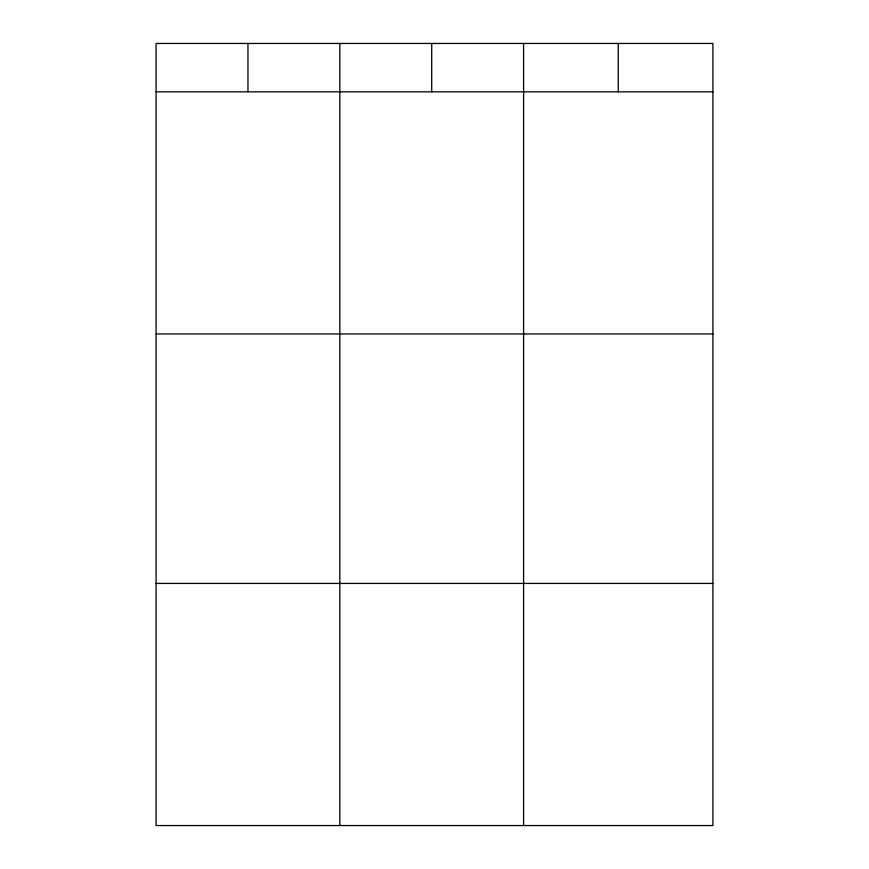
<?xml version="1.0" encoding="UTF-8"?>
<svg xmlns="http://www.w3.org/2000/svg" width="869" height="869" viewBox="0 0 869 869"><rect width="100%" height="100%" fill="white"/><g stroke="black" fill="none" stroke-linecap="round" stroke-linejoin="round"><path stroke-width="1.3" d="M712.917 333.957L712.917 43.45L156.083 43.45L156.083 825.55L712.917 825.55L712.917 333.957L156.083 333.957M156.083 91.832L712.917 91.832M156.083 583.425L712.917 583.425M618.261 43.45L618.261 91.832M523.594 43.45L523.594 825.55M431.719 43.45L431.719 91.832M339.833 43.45L339.833 825.55M247.958 43.45L247.958 91.832"/></g></svg>
